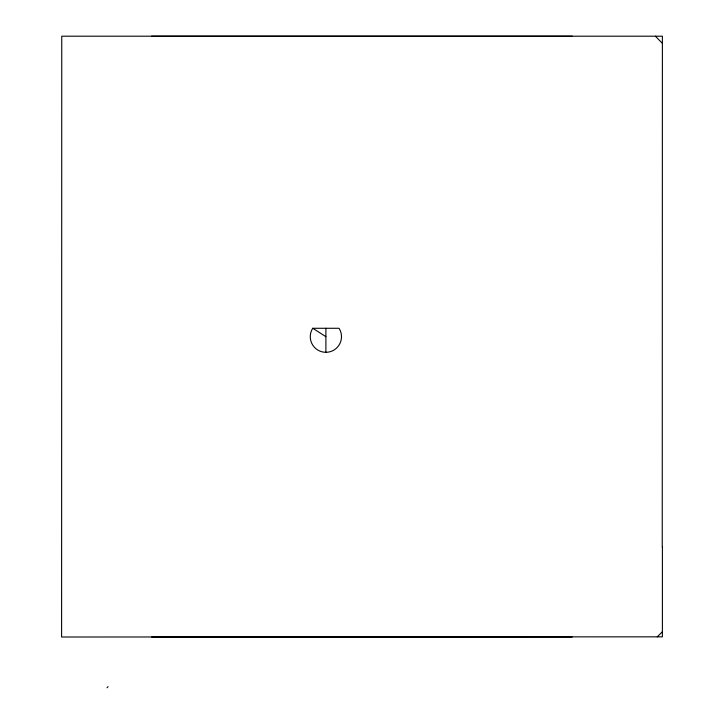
<?xml version="1.0" encoding="UTF-8"?>
<svg xmlns="http://www.w3.org/2000/svg" width="724" height="724" viewBox="0 0 724 724"><rect width="100%" height="100%" fill="white"/><g stroke="black" fill="none" stroke-linecap="round" stroke-linejoin="round"><path stroke-width="1.09" d="M662.243 546.919L662.397 36.2L61.757 36.2L61.603 637.011L662.397 636.839L662.397 547.063M312.822 328.28L312.361 328.886A15.62 15.62 0 0 0 325.891 352.307A15.62 15.62 0 0 0 339.411 328.886L338.95 328.28L312.822 328.28L325.891 336.687M572.295 36.2L151.56 36.2M107.025 687.8L108.057 686.624M657.265 636.839L662.397 631.708M151.696 637.011L572.15 637.011M655.419 36.2L662.397 43.386M325.891 328.28L325.891 352.307"/></g></svg>
